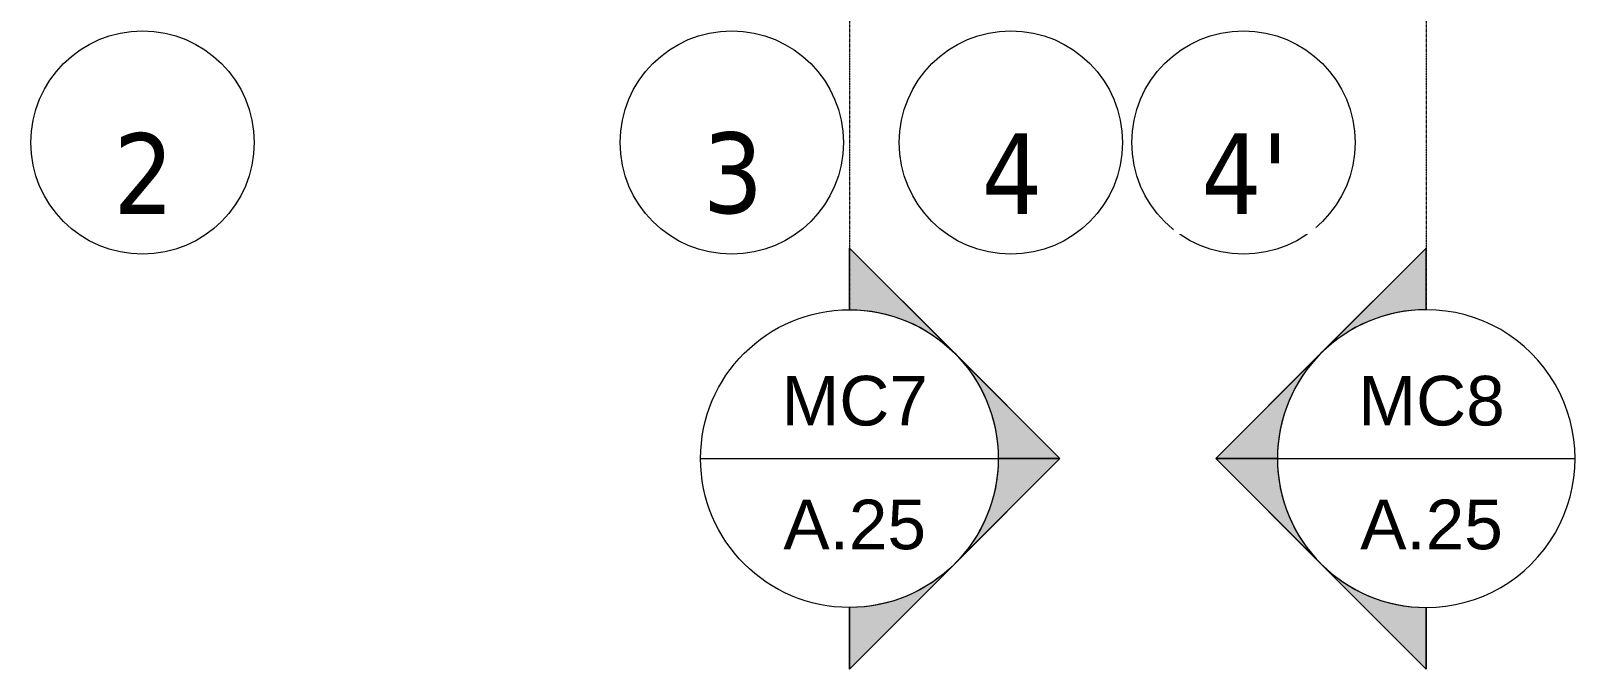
# Model space of a CAD drawing. Header units: millimetres. Extents: x 1591 to 239243, y -15958 to 82755.
# Drawn here: x 140131 to 150090, y 11003 to 15118 of the extents above; entities that cross this region are included whole.
import ezdxf

# ---------------------------------------------------------------- set-up
doc = ezdxf.new("R2010")
doc.units = ezdxf.units.MM
doc.linetypes.add('Dash Dot 3_16_', pattern=[7.9375, 4.7625, -1.5875, 0, -1.5875])
for name, color, linetype, lineweight in [('G-ANNO-SYMB', 111, 'Continuous', 9), ('G-ANNO-SYMB-1', 111, 'Dash Dot 3_16_', 18), ('S-GRID-IDEN', 1, 'Continuous', 9)]:
    doc.layers.add(name, color=color, linetype=linetype, lineweight=lineweight)
doc.styles.add('Arial_8', font='arial_0.ttf', dxfattribs={"height": 320})
doc.styles.add('Tahoma_B', font='tahomabd_0.ttf', dxfattribs={"height": 520})

# ---------------------------------------------------------------- blocks, each defined once
blk = doc.blocks.new('Grid - M_Grid Head - Circle-353313-TKCS_MB TẦNG 5')
at = {"layer": 'S-GRID-IDEN'}
blk.add_circle((0, 0), 4.5, dxfattribs=at)
blk = doc.blocks.new('Section - M_Section Head - Filled-352373-TKCS_MB TẦNG 5')
at = {"layer": 'G-ANNO-SYMB'}
h = blk.add_hatch(color=256, dxfattribs=at)
edge = h.paths.add_edge_path()
edge.add_line((-6, 8.485), (-6, 6))
edge.add_arc((-6, 0), 6, 90, 135)
edge.add_line((-10.243, 4.243), (-6, 8.485))
h = blk.add_hatch(color=256, dxfattribs=at)
edge = h.paths.add_edge_path()
edge.add_line((-6, 8.485), (-1.757, 4.243))
edge.add_arc((-6, 0), 6, 45, 90)
edge.add_line((-6, 6), (-6, 8.485))
h = blk.add_hatch(color=256, dxfattribs=at)
edge = h.paths.add_edge_path()
edge.add_line((-14.485, 0), (-10.243, 4.243))
edge.add_arc((-6, 0), 6, 135, 180)
edge.add_line((-12, 0), (-14.485, 0))
h = blk.add_hatch(color=256, dxfattribs=at)
edge = h.paths.add_edge_path()
edge.add_line((2.485, 0), (0, 0))
edge.add_arc((-6, 0), 6, 360, 405)
edge.add_line((-1.757, 4.243), (2.485, 0))
for p, q in [((-6, 8.485), (-14.485, 0)), ((-6, 8.485), (-10.243, 4.243)), ((-6, 8.485), (2.485, 0)), ((-6, 6), (-6, 8.485)), ((-6, 8.485), (-6, 6)), ((-1.757, 4.243), (-6, 8.485)), ((-10.243, 4.243), (-14.485, 0)), ((2.485, 0), (-1.757, 4.243)), ((-14.485, 0), (-12, 0)), ((0, 0), (2.485, 0)), ((-12, 0), (-14.485, 0)), ((0, 0), (2.485, 0))]:
    blk.add_line(p, q, dxfattribs=at)
for start, end in [(360, 180), (90, 135), (45, 90), (135, 180), (360, 45), (180, 360)]:
    blk.add_arc((-6, 0), 6, start, end, dxfattribs=at)

msp = doc.modelspace()

# ---------------------------------------------------------------- linework, layer by layer
at = {"layer": 'G-ANNO-SYMB'}
for p, q in [((144450.2, 12360.5), (146370.2, 12360.5)), ((148170.2, 12360.5), (150090.2, 12360.5))]:
    msp.add_line(p, q, dxfattribs=at)
at = {"layer": 'G-ANNO-SYMB-1'}
for p, q in [((145410.2, 82373.8), (145410.2, 13320.5)), ((149130.2, 82373.8), (149130.2, 13320.5))]:
    msp.add_line(p, q, dxfattribs=at)

# ---------------------------------------------------------------- block references
at = {"layer": 'G-ANNO-SYMB', "extrusion": (0, 0, -1), "xscale": 159.9999999999999, "yscale": 159.9999999999999, "zscale": 159.9999999999999, "rotation": 90.00000000000053}
msp.add_blockref('Section - M_Section Head - Filled-352373-TKCS_MB TẦNG 5', (-145410.2, 13320.5), dxfattribs=at)
at = {"layer": 'G-ANNO-SYMB', "xscale": 159.9999999999999, "yscale": 159.9999999999999, "zscale": 159.9999999999999, "rotation": 89.99999999999947}
msp.add_blockref('Section - M_Section Head - Filled-352373-TKCS_MB TẦNG 5', (149130.2, 13320.5), dxfattribs=at)
at = {"layer": 'S-GRID-IDEN', "xscale": 159.9999999999999, "yscale": 159.9999999999999, "zscale": 159.9999999999999}
for p in [(140851.4, 14398.3), (144651.4, 14398.3), (146451.4, 14398.3), (147951.4, 14398.3)]:
    msp.add_blockref('Grid - M_Grid Head - Circle-353313-TKCS_MB TẦNG 5', p, dxfattribs=at)

# ---------------------------------------------------------------- texts
at = {"layer": 'G-ANNO-SYMB', "char_height": 320, "attachment_point": 5, "line_spacing_factor": 0.936439, "style": 'Arial_8'}
for s, insert, width in [('\\pt2032,4064,6096,8128,10160,12192,14224,16256,18288,20320,22352,24384,26416,28448,30480,32512,34544,36576,38608,40640,42672,44704,46736,48768,50800,52832,54864,56896,58928,60960,62992,65024;MC7', (145444.2, 12731.7), 963.2), ('\\pt2032,4064,6096,8128,10160,12192,14224,16256,18288,20320,22352,24384,26416,28448,30480,32512,34544,36576,38608,40640,42672,44704,46736,48768,50800,52832,54864,56896,58928,60960,62992,65024;MC8', (149164.2, 12731.7), 963.2), ('\\pt2032,4064,6096,8128,10160,12192,14224,16256,18288,20320,22352,24384,26416,28448,30480,32512,34544,36576,38608,40640,42672,44704,46736,48768,50800,52832,54864,56896,58928,60960,62992,65024;A.25', (145444.2, 11933.4), 952), ('\\pt2032,4064,6096,8128,10160,12192,14224,16256,18288,20320,22352,24384,26416,28448,30480,32512,34544,36576,38608,40640,42672,44704,46736,48768,50800,52832,54864,56896,58928,60960,62992,65024;A.25', (149164.2, 11933.4), 952)]:
    msp.add_mtext(s, dxfattribs=dict(at, insert=insert, width=width))

# ---------------------------------------------------------------- next in the draw order: texts
at = {"layer": 'S-GRID-IDEN', "char_height": 520, "attachment_point": 5, "line_spacing_factor": 0.996129, "style": 'Tahoma_B', "bg_fill": 3, "box_fill_scale": 1.25, "bg_fill_color": 256, "bg_fill_true_color": 13158600, "bg_fill_transparency": 0}
for s, insert, width in [('\\pt2031.9988,4063.9976,6096.0016,8128.0004,10159.9992,12191.998,14224.002,16256.0008,18287.9996,20319.9984,22352.0024,24384.0012,26416,28447.9988,30479.9976,32512.0016,34544.0004,36575.9992,38607.998,40640.002,42672.0008,44703.9996,46735.9984,48768.0024,50800.0012,52832,54863.9988,56895.9976,58928.0016,60960.0004,62991.9992,65023.998;2', (140858.9, 14198.6), 465.6), ('\\pt2031.9988,4063.9976,6096.0016,8128.0004,10159.9992,12191.998,14224.002,16256.0008,18287.9996,20319.9984,22352.0024,24384.0012,26416,28447.9988,30479.9976,32512.0016,34544.0004,36575.9992,38607.998,40640.002,42672.0008,44703.9996,46735.9984,48768.0024,50800.0012,52832,54863.9988,56895.9976,58928.0016,60960.0004,62991.9992,65023.998;3', (144658.9, 14198.6), 465.6), ('\\pt2031.9988,4063.9976,6096.0016,8128.0004,10159.9992,12191.998,14224.002,16256.0008,18287.9996,20319.9984,22352.0024,24384.0012,26416,28447.9988,30479.9976,32512.0016,34544.0004,36575.9992,38607.998,40640.002,42672.0008,44703.9996,46735.9984,48768.0024,50800.0012,52832,54863.9988,56895.9976,58928.0016,60960.0004,62991.9992,65023.998;4', (146458.9, 14198.6), 465.6), ("\\pt2031.9988,4063.9976,6096.0016,8128.0004,10159.9992,12191.998,14224.002,16256.0008,18287.9996,20319.9984,22352.0024,24384.0012,26416,28447.9988,30479.9976,32512.0016,34544.0004,36575.9992,38607.998,40640.002,42672.0008,44703.9996,46735.9984,48768.0024,50800.0012,52832,54863.9988,56895.9976,58928.0016,60960.0004,62991.9992,65023.998;4'", (147958.9, 14198.6), 656)]:
    msp.add_mtext(s, dxfattribs=dict(at, insert=insert, width=width))

doc.saveas('drawing.dxf')
